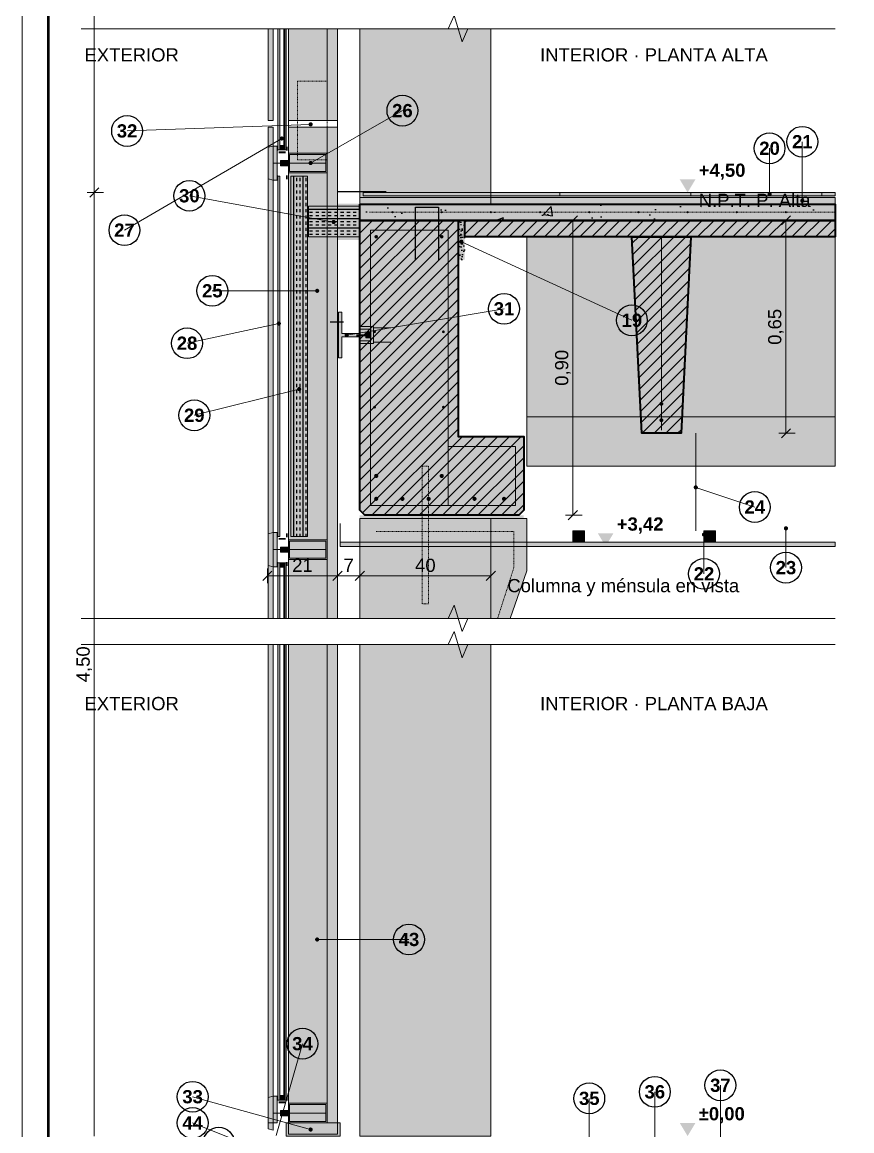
# Model space of a CAD drawing. Header units: millimetres. Extents: x 0 to 297, y 0 to 420.
# Drawn here: x 0 to 126.5, y 140.8 to 310 of the extents above; entities that cross this region are included whole.
import ezdxf
from ezdxf.enums import TextEntityAlignment as Align

# ---------------------------------------------------------------- set-up
doc = ezdxf.new("R2010")
doc.units = ezdxf.units.MM
doc.linetypes.add('DASHED', pattern=[1.524, 1.27, -0.254])
for name, color, linetype in [('0-MARCO-A3', 7, 'Continuous'), ('1-CORTE-ARMADURAS', 14, 'Continuous'), ('1-CORTE-CONTORNOS', 7, 'Continuous'), ('1-CORTE-OCULTO', 8, 'Continuous'), ('1-CORTE-RAYADOS', 8, 'Continuous'), ('1-CORTE-RELLENOS', 9, 'Continuous'), ('1-CORTE-VISTA', 8, 'Continuous'), ('3-COTAS-NIVELES', 7, 'Continuous'), ('3-TEXTOS', 7, 'Continuous')]:
    doc.layers.add(name, color=color, linetype=linetype)
doc.styles.add('ARIAL', font='arial.ttf')
doc.styles.add('ARIAL-NEGRITA', font='arialbd.ttf')

msp = doc.modelspace()

# ---------------------------------------------------------------- hatches: boundary and pattern name
at = {"layer": '1-CORTE-ARMADURAS', "true_color": 0x7a1f1f}
h = msp.add_hatch(color=26, dxfattribs=at)
h.dxf.hatch_style = 1
edge = h.paths.add_edge_path()
edge.add_arc((56.5, 281), 0.17, 0, 360)
h = msp.add_hatch(color=26, dxfattribs=at)
h.dxf.hatch_style = 1
edge = h.paths.add_edge_path()
edge.add_arc((64, 281), 0.17, 0, 360)
h = msp.add_hatch(color=26, dxfattribs=at)
h.dxf.hatch_style = 1
edge = h.paths.add_edge_path()
edge.add_arc((71.5, 281), 0.17, 0, 360)
h = msp.add_hatch(color=26, dxfattribs=at)
h.dxf.hatch_style = 1
edge = h.paths.add_edge_path()
edge.add_arc((79, 281), 0.17, 0, 360)
h = msp.add_hatch(color=26, dxfattribs=at)
h.dxf.hatch_style = 1
edge = h.paths.add_edge_path()
edge.add_arc((86.5, 281), 0.17, 0, 360)
h = msp.add_hatch(color=26, dxfattribs=at)
h.dxf.hatch_style = 1
edge = h.paths.add_edge_path()
edge.add_arc((94, 281), 0.17, 0, 360)
h = msp.add_hatch(color=26, dxfattribs=at)
h.dxf.hatch_style = 1
edge = h.paths.add_edge_path()
edge.add_arc((101.5, 281), 0.17, 0, 360)
h = msp.add_hatch(color=26, dxfattribs=at)
h.dxf.hatch_style = 1
edge = h.paths.add_edge_path()
edge.add_arc((109, 281), 0.17, 0, 360)
h = msp.add_hatch(color=26, dxfattribs=at)
h.dxf.hatch_style = 1
edge = h.paths.add_edge_path()
edge.add_arc((116.5, 281), 0.17, 0, 360)
h = msp.add_hatch(color=26, dxfattribs=at)
h.dxf.hatch_style = 1
edge = h.paths.add_edge_path()
edge.add_arc((54, 277.25), 0.28, 0, 360)
h = msp.add_hatch(color=26, dxfattribs=at)
h.dxf.hatch_style = 1
edge = h.paths.add_edge_path()
edge.add_arc((64, 277.25), 0.28, 0, 360)
h = msp.add_hatch(color=26, dxfattribs=at)
h.dxf.hatch_style = 1
edge = h.paths.add_edge_path()
edge.add_arc((53.75, 262.75), 0.22, 0, 360)
h = msp.add_hatch(color=26, dxfattribs=at)
h.dxf.hatch_style = 1
edge = h.paths.add_edge_path()
edge.add_arc((64.25, 262.75), 0.22, 0, 360)
h = msp.add_hatch(color=26, dxfattribs=at)
h.dxf.hatch_style = 1
edge = h.paths.add_edge_path()
edge.add_arc((53.75, 251.25), 0.22, 0, 360)
h = msp.add_hatch(color=26, dxfattribs=at)
h.dxf.hatch_style = 1
edge = h.paths.add_edge_path()
edge.add_arc((64.25, 251.25), 0.22, 0, 360)
at = {"layer": '1-CORTE-ARMADURAS', "true_color": 0x000000}
h = msp.add_hatch(color=18, dxfattribs=at)
h.dxf.hatch_style = 1
edge = h.paths.add_edge_path()
edge.add_arc((97.5, 251.75), 0.3, 0, 360)
h = msp.add_hatch(color=18, dxfattribs=at)
h.dxf.hatch_style = 1
edge = h.paths.add_edge_path()
edge.add_arc((97.5, 249.25), 0.3, 0, 360)
h = msp.add_hatch(color=18, dxfattribs=at)
h.dxf.hatch_style = 1
edge = h.paths.add_edge_path()
edge.add_arc((54, 240.75), 0.32, 0, 360)
h = msp.add_hatch(color=18, dxfattribs=at)
h.dxf.hatch_style = 1
edge = h.paths.add_edge_path()
edge.add_arc((64, 240.75), 0.32, 0, 360)
h = msp.add_hatch(color=18, dxfattribs=at)
h.dxf.hatch_style = 1
edge = h.paths.add_edge_path()
edge.add_arc((54, 237.25), 0.32, 0, 360)
h = msp.add_hatch(color=18, dxfattribs=at)
h.dxf.hatch_style = 1
edge = h.paths.add_edge_path()
edge.add_arc((58, 237.25), 0.32, 0, 360)
h = msp.add_hatch(color=18, dxfattribs=at)
h.dxf.hatch_style = 1
edge = h.paths.add_edge_path()
edge.add_arc((62, 237.25), 0.32, 0, 360)
h = msp.add_hatch(color=18, dxfattribs=at)
h.dxf.hatch_style = 1
edge = h.paths.add_edge_path()
edge.add_arc((69, 237.25), 0.32, 0, 360)
h = msp.add_hatch(color=18, dxfattribs=at)
h.dxf.hatch_style = 1
edge = h.paths.add_edge_path()
edge.add_arc((73.5, 237.25), 0.32, 0, 360)
at = {"layer": '1-CORTE-RAYADOS'}
h = msp.add_hatch(dxfattribs=at)
h.set_pattern_fill('INSUL', color=8, scale=0.15, angle=90)
h.paths.add_polyline_path([(41, 286.5), (43.5, 286.5), (43.5, 231.5), (41, 231.5)])
h = msp.add_hatch(dxfattribs=at)
h.set_pattern_fill('AR-SAND', color=8, scale=0.03)
h.paths.add_polyline_path([(51.5, 283.25), (124, 283.25), (124, 282.25), (51.5, 282.25)])
h = msp.add_hatch(dxfattribs=at)
h.set_pattern_fill('INSUL', color=8, scale=0.15)
h.paths.add_polyline_path([(43.65, 281.9), (51.5, 281.9), (51.5, 277.25), (43.65, 277.25)])
h = msp.add_hatch(dxfattribs=at)
h.set_pattern_fill('AR-CONC', color=8, scale=0.06)
h.paths.add_polyline_path([(51.5, 282.25), (124, 282.25), (124, 279.75), (51.5, 279.75)])
h = msp.add_hatch(dxfattribs=at)
h.set_pattern_fill('ANSI31', color=8, scale=0.4)
h.paths.add_polyline_path([(51.5, 235.5), (51.5, 279.75), (66.5, 279.75), (66.5, 246.75), (76.5, 246.75), (76.5, 235.5), (75.75, 234.75), (52.25, 234.75)])
h = msp.add_hatch(dxfattribs=at)
h.set_pattern_fill('AR-SAND', color=8, scale=0.02)
h.paths.add_polyline_path([(66.5, 279.75), (67.5, 279.75), (67.5, 273.75), (66.5, 273.75)])
h = msp.add_hatch(dxfattribs=at)
h.set_pattern_fill('ANSI31', color=8, scale=0.4)
h.paths.add_polyline_path([(67.5, 279.75), (124, 279.75), (124, 277.25), (67.5, 277.25)])
h = msp.add_hatch(dxfattribs=at)
h.set_pattern_fill('ANSI31', color=8, scale=0.4)
h.paths.add_polyline_path([(102, 277.25), (100.5, 247.25), (94.5, 247.25), (93, 277.25)])
at = {"layer": '1-CORTE-RELLENOS', "true_color": 0xe9ecee}
h = msp.add_hatch(color=7, dxfattribs=at)
h.dxf.hatch_style = 1
h.paths.add_polyline_path([(37.5, 309), (38.3, 309), (38.3, 295), (37.5, 295)])
at = {"layer": '1-CORTE-RELLENOS', "true_color": 0xbfe3f0}
h = msp.add_hatch(color=254, dxfattribs=at)
h.dxf.hatch_style = 1
h.paths.add_polyline_path([(39, 309), (39.3, 309), (39.3, 290.5), (39, 290.5)])
h = msp.add_hatch(color=254, dxfattribs=at)
h.dxf.hatch_style = 1
h.paths.add_polyline_path([(39.9, 309), (40.25, 309), (40.25, 290.5), (39.9, 290.5)])
at = {"layer": '1-CORTE-RELLENOS', "true_color": 0xe3e7ea}
h = msp.add_hatch(color=254, dxfattribs=at)
h.dxf.hatch_style = 1
h.paths.add_polyline_path([(40.6, 309), (48.1, 309), (48.1, 295), (40.6, 295)])
at = {"layer": '1-CORTE-RELLENOS', "true_color": 0xeceeef}
h = msp.add_hatch(color=7, dxfattribs=at)
h.dxf.hatch_style = 1
h.paths.add_polyline_path([(51.5, 309), (71.5, 309), (71.5, 282.25), (51.5, 282.25)])
at = {"layer": '1-CORTE-RELLENOS', "true_color": 0xe9ecee}
h = msp.add_hatch(color=7, dxfattribs=at)
h.dxf.hatch_style = 1
h.paths.add_polyline_path([(37.5, 294), (38.3, 294), (38.3, 219), (37.5, 219)])
at = {"layer": '1-CORTE-RELLENOS', "true_color": 0xe3e7ea}
h = msp.add_hatch(color=254, dxfattribs=at)
h.dxf.hatch_style = 1
h.paths.add_polyline_path([(40.6, 294), (48.1, 294), (48.1, 219), (40.6, 219)])
at = {"layer": '1-CORTE-RELLENOS', "true_color": 0xb9c0c6}
h = msp.add_hatch(color=9, dxfattribs=at)
h.dxf.hatch_style = 1
h.paths.add_polyline_path([(37.5, 290.9), (38.3, 291.1), (38.3, 285.9), (37.5, 286.1)])
at = {"layer": '1-CORTE-RELLENOS', "true_color": 0x9aa3ab}
h = msp.add_hatch(color=253, dxfattribs=at)
h.dxf.hatch_style = 1
h.paths.add_polyline_path([(38.3, 291.1), (38.9, 291.1), (38.9, 285.9), (38.3, 285.9)])
h = msp.add_hatch(color=253, dxfattribs=at)
h.dxf.hatch_style = 1
h.paths.add_polyline_path([(39.3, 291.2), (39.9, 291.2), (39.9, 290.5), (39.3, 290.5)])
at = {"layer": '1-CORTE-RELLENOS', "true_color": 0x111111}
h = msp.add_hatch(color=250, dxfattribs=at)
h.dxf.hatch_style = 1
h.paths.add_polyline_path([(38.9, 291), (39, 291), (39, 290.4), (38.9, 290.4)])
at = {"layer": '1-CORTE-RELLENOS', "true_color": 0x333333}
h = msp.add_hatch(color=250, dxfattribs=at)
h.dxf.hatch_style = 1
h.paths.add_polyline_path([(39.1, 290.3), (40.2, 290.3), (40.2, 290), (39.1, 290)])
at = {"layer": '1-CORTE-RELLENOS', "true_color": 0x111111}
h = msp.add_hatch(color=250, dxfattribs=at)
h.dxf.hatch_style = 1
h.paths.add_polyline_path([(39.3, 290.7), (39.9, 290.7), (39.9, 290.5), (39.3, 290.5)])
h = msp.add_hatch(color=250, dxfattribs=at)
h.dxf.hatch_style = 1
h.paths.add_polyline_path([(40.25, 291), (40.5, 291), (40.5, 290.4), (40.25, 290.4)])
at = {"layer": '1-CORTE-RELLENOS', "true_color": 0x9aa3ab}
h = msp.add_hatch(color=253, dxfattribs=at)
h.dxf.hatch_style = 1
h.paths.add_polyline_path([(40.6, 290), (46.5, 290), (46.5, 287), (40.6, 287)])
h = msp.add_hatch(color=253, dxfattribs=at)
h.dxf.hatch_style = 1
h.paths.add_polyline_path([(39.4, 288.9), (40.6, 288.9), (40.6, 288.1), (39.4, 288.1)])
at = {"layer": '1-CORTE-RELLENOS', "true_color": 0x111111}
h = msp.add_hatch(color=250, dxfattribs=at)
h.dxf.hatch_style = 1
h.paths.add_polyline_path([(38.9, 286.6), (39, 286.6), (39, 286), (38.9, 286)])
at = {"layer": '1-CORTE-RELLENOS', "true_color": 0x6f8796}
h = msp.add_hatch(color=252, dxfattribs=at)
h.dxf.hatch_style = 1
h.paths.add_polyline_path([(39, 286.5), (39.3, 286.5), (39.3, 231.5), (39, 231.5)])
at = {"layer": '1-CORTE-RELLENOS', "true_color": 0x111111}
h = msp.add_hatch(color=250, dxfattribs=at)
h.dxf.hatch_style = 1
h.paths.add_polyline_path([(40.25, 286.6), (40.5, 286.6), (40.5, 286), (40.25, 286)])
at = {"layer": '1-CORTE-RELLENOS', "true_color": 0xfbe2a8}
h = msp.add_hatch(color=41, dxfattribs=at)
h.dxf.hatch_style = 1
h.paths.add_polyline_path([(41, 286.5), (43.5, 286.5), (43.5, 231.5), (41, 231.5)])
at = {"layer": '1-CORTE-RELLENOS', "true_color": 0x3b3b3b}
h = msp.add_hatch(color=250, dxfattribs=at)
h.dxf.hatch_style = 1
h.paths.add_polyline_path([(43.5, 286.5), (43.65, 286.5), (43.65, 231.5), (43.5, 231.5)])
at = {"layer": '1-CORTE-RELLENOS', "true_color": 0xe9e9e9}
h = msp.add_hatch(color=254, dxfattribs=at)
h.dxf.hatch_style = 1
h.paths.add_polyline_path([(51.5, 283.25), (124, 283.25), (124, 282.25), (51.5, 282.25)])
at = {"layer": '1-CORTE-RELLENOS', "true_color": 0xcdbb9c}
h = msp.add_hatch(color=9, dxfattribs=at)
h.dxf.hatch_style = 1
h.paths.add_polyline_path([(52, 284), (124, 284), (124, 283.5), (52, 283.5)])
at = {"layer": '1-CORTE-RELLENOS', "true_color": 0x8d8d8d}
h = msp.add_hatch(color=252, dxfattribs=at)
h.dxf.hatch_style = 1
h.paths.add_polyline_path([(52, 283.5), (124, 283.5), (124, 283.25), (52, 283.25)])
at = {"layer": '1-CORTE-RELLENOS', "true_color": 0xc0392b}
h = msp.add_hatch(color=22, dxfattribs=at)
h.dxf.hatch_style = 1
h.paths.add_polyline_path([(43.65, 282.3), (51.5, 282.3), (51.5, 281.9), (43.65, 281.9)])
at = {"layer": '1-CORTE-RELLENOS', "true_color": 0xfbe2a8}
h = msp.add_hatch(color=41, dxfattribs=at)
h.dxf.hatch_style = 1
h.paths.add_polyline_path([(43.65, 281.9), (51.5, 281.9), (51.5, 277.25), (43.65, 277.25)])
at = {"layer": '1-CORTE-RELLENOS', "true_color": 0xdedad2}
h = msp.add_hatch(color=254, dxfattribs=at)
h.dxf.hatch_style = 1
h.paths.add_polyline_path([(51.5, 282.25), (124, 282.25), (124, 279.75), (51.5, 279.75)])
at = {"layer": '1-CORTE-RELLENOS', "true_color": 0xd3d6d9}
h = msp.add_hatch(color=254, dxfattribs=at)
h.dxf.hatch_style = 1
h.paths.add_polyline_path([(51.5, 235.5), (51.5, 279.75), (66.5, 279.75), (66.5, 246.75), (76.5, 246.75), (76.5, 235.5), (75.75, 234.75), (52.25, 234.75)])
at = {"layer": '1-CORTE-RELLENOS', "true_color": 0xbdbdbd}
h = msp.add_hatch(color=9, dxfattribs=at)
h.dxf.hatch_style = 1
h.paths.add_polyline_path([(66.5, 279.75), (67.5, 279.75), (67.5, 273.75), (66.5, 273.75)])
at = {"layer": '1-CORTE-RELLENOS', "true_color": 0xd3d6d9}
h = msp.add_hatch(color=254, dxfattribs=at)
h.dxf.hatch_style = 1
h.paths.add_polyline_path([(67.5, 279.75), (124, 279.75), (124, 277.25), (67.5, 277.25)])
at = {"layer": '1-CORTE-RELLENOS', "true_color": 0x3b3b3b}
h = msp.add_hatch(color=250, dxfattribs=at)
h.dxf.hatch_style = 1
h.paths.add_polyline_path([(43.65, 277.25), (51.5, 277.25), (51.5, 276.75), (43.65, 276.75)])
at = {"layer": '1-CORTE-RELLENOS', "true_color": 0xe9ebed}
h = msp.add_hatch(color=7, dxfattribs=at)
h.dxf.hatch_style = 1
h.paths.add_polyline_path([(77, 277.25), (124, 277.25), (124, 242.25), (77, 242.25)])
at = {"layer": '1-CORTE-RELLENOS', "true_color": 0xd3d6d9}
h = msp.add_hatch(color=254, dxfattribs=at)
h.dxf.hatch_style = 1
h.paths.add_polyline_path([(102, 277.25), (100.5, 247.25), (94.5, 247.25), (93, 277.25)])
at = {"layer": '1-CORTE-RELLENOS', "true_color": 0x3b3b3b}
h = msp.add_hatch(color=250, dxfattribs=at)
h.dxf.hatch_style = 1
h.paths.add_polyline_path([(48.25, 265.75), (48.75, 265.75), (48.75, 262.5), (51.5, 262.5), (51.5, 262), (48.75, 262), (48.75, 258.75), (48.25, 258.75)])
h = msp.add_hatch(color=250, dxfattribs=at)
h.dxf.hatch_style = 1
h.paths.add_polyline_path([(51.5, 261.35), (53.2, 261.35), (53.2, 263.15), (51.5, 263.15), (51.5, 263.55), (53.6, 263.55), (53.6, 260.95), (51.5, 260.95)])
at = {"layer": '1-CORTE-RELLENOS', "true_color": 0x555555}
h = msp.add_hatch(color=251, dxfattribs=at)
h.dxf.hatch_style = 1
h.paths.add_polyline_path([(52.4, 262.65), (53.2, 262.65), (53.2, 261.85), (52.4, 261.85)])
at = {"layer": '1-CORTE-RELLENOS', "true_color": 0x111111}
h = msp.add_hatch(color=250, dxfattribs=at)
h.dxf.hatch_style = 1
h.paths.add_polyline_path([(51.5, 234.75), (76.5, 234.75), (76.5, 234.25), (51.5, 234.25)])
at = {"layer": '1-CORTE-RELLENOS', "true_color": 0xe3e6e8}
h = msp.add_hatch(color=254, dxfattribs=at)
h.dxf.hatch_style = 1
h.paths.add_polyline_path([(77, 234.25), (77, 226.25), (74.43, 219), (51.5, 219), (51.5, 234.25)])
at = {"layer": '1-CORTE-RELLENOS', "true_color": 0xb9c0c6}
h = msp.add_hatch(color=9, dxfattribs=at)
h.dxf.hatch_style = 1
h.paths.add_polyline_path([(37.5, 231.9), (38.3, 232.1), (38.3, 226.9), (37.5, 227.1)])
at = {"layer": '1-CORTE-RELLENOS', "true_color": 0x9aa3ab}
h = msp.add_hatch(color=253, dxfattribs=at)
h.dxf.hatch_style = 1
h.paths.add_polyline_path([(38.3, 232.1), (38.9, 232.1), (38.9, 226.9), (38.3, 226.9)])
at = {"layer": '1-CORTE-RELLENOS', "true_color": 0x111111}
h = msp.add_hatch(color=250, dxfattribs=at)
h.dxf.hatch_style = 1
h.paths.add_polyline_path([(38.9, 232), (39, 232), (39, 231.4), (38.9, 231.4)])
h = msp.add_hatch(color=250, dxfattribs=at)
h.dxf.hatch_style = 1
h.paths.add_polyline_path([(40.25, 232), (40.5, 232), (40.5, 231.4), (40.25, 231.4)])
at = {"layer": '1-CORTE-RELLENOS', "true_color": 0x9aa3ab}
h = msp.add_hatch(color=253, dxfattribs=at)
h.dxf.hatch_style = 1
h.paths.add_polyline_path([(84, 232.35), (85.75, 232.35), (85.75, 230.62), (84, 230.62)])
h = msp.add_hatch(color=253, dxfattribs=at)
h.dxf.hatch_style = 1
h.paths.add_polyline_path([(104, 232.35), (105.75, 232.35), (105.75, 230.62), (104, 230.62)])
at = {"layer": '1-CORTE-RELLENOS', "true_color": 0x333333}
h = msp.add_hatch(color=250, dxfattribs=at)
h.dxf.hatch_style = 1
h.paths.add_polyline_path([(39.1, 231.3), (40.2, 231.3), (40.2, 231), (39.1, 231)])
at = {"layer": '1-CORTE-RELLENOS', "true_color": 0x9aa3ab}
h = msp.add_hatch(color=253, dxfattribs=at)
h.dxf.hatch_style = 1
h.paths.add_polyline_path([(40.6, 231), (46.5, 231), (46.5, 228), (40.6, 228)])
at = {"layer": '1-CORTE-RELLENOS', "true_color": 0xf2f2f2}
h = msp.add_hatch(color=7, dxfattribs=at)
h.dxf.hatch_style = 1
h.paths.add_polyline_path([(48.5, 230.62), (124, 230.62), (124, 230), (48.5, 230)])
at = {"layer": '1-CORTE-RELLENOS', "true_color": 0x9aa3ab}
h = msp.add_hatch(color=253, dxfattribs=at)
h.dxf.hatch_style = 1
h.paths.add_polyline_path([(39.4, 229.9), (40.6, 229.9), (40.6, 229.1), (39.4, 229.1)])
at = {"layer": '1-CORTE-RELLENOS', "true_color": 0x111111}
h = msp.add_hatch(color=250, dxfattribs=at)
h.dxf.hatch_style = 1
h.paths.add_polyline_path([(38.9, 227.6), (39, 227.6), (39, 227), (38.9, 227)])
at = {"layer": '1-CORTE-RELLENOS', "true_color": 0xbfe3f0}
h = msp.add_hatch(color=254, dxfattribs=at)
h.dxf.hatch_style = 1
h.paths.add_polyline_path([(39, 227.5), (39.3, 227.5), (39.3, 219), (39, 219)])
at = {"layer": '1-CORTE-RELLENOS', "true_color": 0x9aa3ab}
h = msp.add_hatch(color=253, dxfattribs=at)
h.dxf.hatch_style = 1
h.paths.add_polyline_path([(39.3, 227.5), (39.9, 227.5), (39.9, 226.8), (39.3, 226.8)])
at = {"layer": '1-CORTE-RELLENOS', "true_color": 0x111111}
h = msp.add_hatch(color=250, dxfattribs=at)
h.dxf.hatch_style = 1
h.paths.add_polyline_path([(39.3, 227.5), (39.9, 227.5), (39.9, 227.3), (39.3, 227.3)])
at = {"layer": '1-CORTE-RELLENOS', "true_color": 0xbfe3f0}
h = msp.add_hatch(color=254, dxfattribs=at)
h.dxf.hatch_style = 1
h.paths.add_polyline_path([(39.9, 227.5), (40.25, 227.5), (40.25, 219), (39.9, 219)])
at = {"layer": '1-CORTE-RELLENOS', "true_color": 0x111111}
h = msp.add_hatch(color=250, dxfattribs=at)
h.dxf.hatch_style = 1
h.paths.add_polyline_path([(40.25, 227.6), (40.5, 227.6), (40.5, 227), (40.25, 227)])
at = {"layer": '1-CORTE-RELLENOS', "true_color": 0xe9ecee}
h = msp.add_hatch(color=7, dxfattribs=at)
h.dxf.hatch_style = 1
h.paths.add_polyline_path([(37.5, 215), (38.3, 215), (38.3, 142), (37.5, 142)])
at = {"layer": '1-CORTE-RELLENOS', "true_color": 0xbfe3f0}
h = msp.add_hatch(color=254, dxfattribs=at)
h.dxf.hatch_style = 1
h.paths.add_polyline_path([(39, 215), (39.3, 215), (39.3, 145.5), (39, 145.5)])
h = msp.add_hatch(color=254, dxfattribs=at)
h.dxf.hatch_style = 1
h.paths.add_polyline_path([(39.9, 215), (40.25, 215), (40.25, 145.5), (39.9, 145.5)])
at = {"layer": '1-CORTE-RELLENOS', "true_color": 0xe3e7ea}
h = msp.add_hatch(color=254, dxfattribs=at)
h.dxf.hatch_style = 1
h.paths.add_polyline_path([(40.6, 215), (48.1, 215), (48.1, 142), (40.6, 142)])
at = {"layer": '1-CORTE-RELLENOS', "true_color": 0xeceeef}
h = msp.add_hatch(color=7, dxfattribs=at)
h.dxf.hatch_style = 1
h.paths.add_polyline_path([(51.5, 215), (71.5, 215), (71.5, 140), (51.5, 140)])
at = {"layer": '1-CORTE-RELLENOS', "true_color": 0xb9c0c6}
h = msp.add_hatch(color=9, dxfattribs=at)
h.dxf.hatch_style = 1
h.paths.add_polyline_path([(37.5, 145.9), (38.3, 146.1), (38.3, 140.9), (37.5, 141.1)])
at = {"layer": '1-CORTE-RELLENOS', "true_color": 0x9aa3ab}
h = msp.add_hatch(color=253, dxfattribs=at)
h.dxf.hatch_style = 1
h.paths.add_polyline_path([(38.3, 146.1), (38.9, 146.1), (38.9, 142), (38.3, 142)])
at = {"layer": '1-CORTE-RELLENOS', "true_color": 0x111111}
h = msp.add_hatch(color=250, dxfattribs=at)
h.dxf.hatch_style = 1
h.paths.add_polyline_path([(38.9, 146), (39, 146), (39, 145.4), (38.9, 145.4)])
at = {"layer": '1-CORTE-RELLENOS', "true_color": 0x9aa3ab}
h = msp.add_hatch(color=253, dxfattribs=at)
h.dxf.hatch_style = 1
h.paths.add_polyline_path([(39.3, 146.2), (39.9, 146.2), (39.9, 145.5), (39.3, 145.5)])
at = {"layer": '1-CORTE-RELLENOS', "true_color": 0x111111}
h = msp.add_hatch(color=250, dxfattribs=at)
h.dxf.hatch_style = 1
h.paths.add_polyline_path([(39.3, 145.7), (39.9, 145.7), (39.9, 145.5), (39.3, 145.5)])
h = msp.add_hatch(color=250, dxfattribs=at)
h.dxf.hatch_style = 1
h.paths.add_polyline_path([(40.25, 146), (40.5, 146), (40.5, 145.4), (40.25, 145.4)])
at = {"layer": '1-CORTE-RELLENOS', "true_color": 0x333333}
h = msp.add_hatch(color=250, dxfattribs=at)
h.dxf.hatch_style = 1
h.paths.add_polyline_path([(39.1, 145.3), (40.2, 145.3), (40.2, 145), (39.1, 145)])
at = {"layer": '1-CORTE-RELLENOS', "true_color": 0x9aa3ab}
h = msp.add_hatch(color=253, dxfattribs=at)
h.dxf.hatch_style = 1
h.paths.add_polyline_path([(39.4, 143.9), (40.6, 143.9), (40.6, 143.1), (39.4, 143.1)])
h = msp.add_hatch(color=253, dxfattribs=at)
h.dxf.hatch_style = 1
h.paths.add_polyline_path([(40.6, 145), (46.5, 145), (46.5, 142), (40.6, 142)])
h = msp.add_hatch(color=253, dxfattribs=at)
h.dxf.hatch_style = 1
h.paths.add_polyline_path([(40.25, 142), (48.5, 142), (48.5, 140), (40.25, 140)])
at = {"layer": '3-COTAS-NIVELES'}
h = msp.add_hatch(color=7, dxfattribs=at)
h.dxf.hatch_style = 1
h.paths.add_polyline_path([(101.5, 284), (100.3, 286), (102.7, 286)])
h = msp.add_hatch(color=7, dxfattribs=at)
h.dxf.hatch_style = 1
h.paths.add_polyline_path([(89, 230), (87.8, 232), (90.2, 232)])
h = msp.add_hatch(color=7, dxfattribs=at)
h.dxf.hatch_style = 1
h.paths.add_polyline_path([(101.5, 140), (100.3, 142), (102.7, 142)])
at = {"layer": '3-TEXTOS', "true_color": 0x000000}
h = msp.add_hatch(color=18, dxfattribs=at)
h.dxf.hatch_style = 1
edge = h.paths.add_edge_path()
edge.add_arc((44, 294.4), 0.32, 0, 360)
h = msp.add_hatch(color=18, dxfattribs=at)
h.dxf.hatch_style = 1
edge = h.paths.add_edge_path()
edge.add_arc((39.6, 292.25), 0.32, 0, 360)
h = msp.add_hatch(color=18, dxfattribs=at)
h.dxf.hatch_style = 1
edge = h.paths.add_edge_path()
edge.add_arc((44, 288.5), 0.32, 0, 360)
h = msp.add_hatch(color=18, dxfattribs=at)
h.dxf.hatch_style = 1
edge = h.paths.add_edge_path()
edge.add_arc((114, 283.75), 0.32, 0, 360)
h = msp.add_hatch(color=18, dxfattribs=at)
h.dxf.hatch_style = 1
edge = h.paths.add_edge_path()
edge.add_arc((119, 282.75), 0.32, 0, 360)
h = msp.add_hatch(color=18, dxfattribs=at)
h.dxf.hatch_style = 1
edge = h.paths.add_edge_path()
edge.add_arc((47.5, 279.5), 0.32, 0, 360)
h = msp.add_hatch(color=18, dxfattribs=at)
h.dxf.hatch_style = 1
edge = h.paths.add_edge_path()
edge.add_arc((67, 276.5), 0.32, 0, 360)
h = msp.add_hatch(color=18, dxfattribs=at)
h.dxf.hatch_style = 1
edge = h.paths.add_edge_path()
edge.add_arc((45, 269), 0.32, 0, 360)
h = msp.add_hatch(color=18, dxfattribs=at)
h.dxf.hatch_style = 1
edge = h.paths.add_edge_path()
edge.add_arc((39.15, 264), 0.32, 0, 360)
h = msp.add_hatch(color=18, dxfattribs=at)
h.dxf.hatch_style = 1
edge = h.paths.add_edge_path()
edge.add_arc((49.5, 262.25), 0.32, 0, 360)
h = msp.add_hatch(color=18, dxfattribs=at)
h.dxf.hatch_style = 1
edge = h.paths.add_edge_path()
edge.add_arc((42.25, 254), 0.32, 0, 360)
h = msp.add_hatch(color=18, dxfattribs=at)
h.dxf.hatch_style = 1
edge = h.paths.add_edge_path()
edge.add_arc((102.75, 239), 0.32, 0, 360)
h = msp.add_hatch(color=18, dxfattribs=at)
h.dxf.hatch_style = 1
edge = h.paths.add_edge_path()
edge.add_arc((104, 231.8), 0.32, 0, 360)
h = msp.add_hatch(color=18, dxfattribs=at)
h.dxf.hatch_style = 1
edge = h.paths.add_edge_path()
edge.add_arc((116.5, 232.75), 0.32, 0, 360)
h = msp.add_hatch(color=18, dxfattribs=at)
h.dxf.hatch_style = 1
edge = h.paths.add_edge_path()
edge.add_arc((45, 170), 0.32, 0, 360)
h = msp.add_hatch(color=18, dxfattribs=at)
h.dxf.hatch_style = 1
edge = h.paths.add_edge_path()
edge.add_arc((44, 141), 0.32, 0, 360)

# ---------------------------------------------------------------- linework, layer by layer
at = {"layer": '0-MARCO-A3', "lineweight": 13}
msp.add_lwpolyline([(0, 0), (297, 0), (297, 420), (0, 420)], close=True, dxfattribs=at)
at = {"layer": '0-MARCO-A3', "lineweight": 50}
msp.add_lwpolyline([(4, 416), (293, 416), (293, 4), (4, 4)], close=True, dxfattribs=at)
at = {"layer": '1-CORTE-ARMADURAS', "linetype": 'DASHED', "lineweight": 13, "ltscale": 0.08}
for points in [[(53, 281), (124, 281)], [(54, 232.25), (75, 232.25), (75, 226.75), (72.52, 219)]]:
    msp.add_lwpolyline(points, dxfattribs=at)
at = {"layer": '1-CORTE-ARMADURAS', "lineweight": 25}
msp.add_lwpolyline([(60, 273.75), (60, 281.75), (63.5, 281.75), (63.5, 273.75)], dxfattribs=at)
at = {"layer": '1-CORTE-ARMADURAS', "lineweight": 13}
for points in [[(53.15, 236.25), (65, 236.25), (65, 278.25), (53.15, 278.25), (53.15, 236.25)], [(65, 236.25), (75.25, 236.25), (75.25, 245.25), (65, 245.25)]]:
    msp.add_lwpolyline(points, dxfattribs=at)
at = {"layer": '1-CORTE-ARMADURAS', "lineweight": 9}
msp.add_lwpolyline([(97.5, 247.75), (97.5, 277.25)], dxfattribs=at)
at = {"layer": '1-CORTE-CONTORNOS', "lineweight": 9}
for points in [[(37.5, 309), (38.3, 309), (38.3, 295), (37.5, 295)], [(37.5, 294), (38.3, 294), (38.3, 219), (37.5, 219)], [(37.5, 290.9), (38.3, 291.1), (38.3, 285.9), (37.5, 286.1)], [(38.3, 291.1), (38.9, 291.1), (38.9, 285.9), (38.3, 285.9)], [(39.3, 291.2), (39.9, 291.2), (39.9, 290.5), (39.3, 290.5)], [(40.8, 289.8), (46.3, 289.8), (46.3, 287.2), (40.8, 287.2)], [(39.4, 288.9), (40.6, 288.9), (40.6, 288.1), (39.4, 288.1)], [(48.25, 265.75), (48.75, 265.75), (48.75, 262.5), (51.5, 262.5), (51.5, 262), (48.75, 262), (48.75, 258.75), (48.25, 258.75)], [(51.5, 261.35), (53.2, 261.35), (53.2, 263.15), (51.5, 263.15), (51.5, 263.55), (53.6, 263.55), (53.6, 260.95), (51.5, 260.95)], [(52.4, 262.65), (53.2, 262.65), (53.2, 261.85), (52.4, 261.85)], [(37.5, 231.9), (38.3, 232.1), (38.3, 226.9), (37.5, 227.1)], [(38.3, 232.1), (38.9, 232.1), (38.9, 226.9), (38.3, 226.9)], [(40.8, 230.8), (46.3, 230.8), (46.3, 228.2), (40.8, 228.2)], [(39.4, 229.9), (40.6, 229.9), (40.6, 229.1), (39.4, 229.1)], [(39.3, 227.5), (39.9, 227.5), (39.9, 226.8), (39.3, 226.8)], [(37.5, 215), (38.3, 215), (38.3, 142), (37.5, 142)], [(37.5, 145.9), (38.3, 146.1), (38.3, 140.9), (37.5, 141.1)], [(38.3, 146.1), (38.9, 146.1), (38.9, 142), (38.3, 142)], [(39.3, 146.2), (39.9, 146.2), (39.9, 145.5), (39.3, 145.5)], [(39.4, 143.9), (40.6, 143.9), (40.6, 143.1), (39.4, 143.1)], [(40.8, 144.8), (46.3, 144.8), (46.3, 142.2), (40.8, 142.2)], [(40.6, 142), (48.1, 142), (48.1, 140.3), (40.6, 140.3)]]:
    msp.add_lwpolyline(points, close=True, dxfattribs=at)
at = {"layer": '1-CORTE-CONTORNOS', "lineweight": 18}
for points in [[(39, 309), (39.3, 309), (39.3, 290.5), (39, 290.5)], [(39.9, 309), (40.25, 309), (40.25, 290.5), (39.9, 290.5)], [(40.6, 290), (46.5, 290), (46.5, 287), (40.6, 287)], [(39, 286.5), (39.3, 286.5), (39.3, 231.5), (39, 231.5)], [(41, 286.5), (43.5, 286.5), (43.5, 231.5), (41, 231.5)], [(51.5, 283.25), (124, 283.25), (124, 282.25), (51.5, 282.25)], [(52, 284), (124, 284), (124, 283.5), (52, 283.5)], [(43.65, 281.9), (51.5, 281.9), (51.5, 277.25), (43.65, 277.25)], [(77, 234.25), (77, 226.25), (74.43, 219), (51.5, 219), (51.5, 234.25)], [(40.6, 231), (46.5, 231), (46.5, 228), (40.6, 228)], [(48.5, 230.62), (124, 230.62), (124, 230), (48.5, 230)], [(39, 227.5), (39.3, 227.5), (39.3, 219), (39, 219)], [(39.9, 227.5), (40.25, 227.5), (40.25, 219), (39.9, 219)], [(39, 215), (39.3, 215), (39.3, 145.5), (39, 145.5)], [(39.9, 215), (40.25, 215), (40.25, 145.5), (39.9, 145.5)], [(40.6, 145), (46.5, 145), (46.5, 142), (40.6, 142)], [(40.25, 142), (48.5, 142), (48.5, 140), (40.25, 140)]]:
    msp.add_lwpolyline(points, close=True, dxfattribs=at)
at = {"layer": '1-CORTE-CONTORNOS', "color": 250, "lineweight": 9, "true_color": 0x333333}
for points in [[(40.08, 290.5), (40.08, 309)], [(40.08, 219), (40.08, 227.5)], [(40.08, 145.5), (40.08, 215)]]:
    msp.add_lwpolyline(points, dxfattribs=at)
at = {"layer": '1-CORTE-CONTORNOS', "color": 251, "lineweight": 9, "true_color": 0x666666}
for points in [[(46.5, 295), (46.5, 309)], [(46.5, 219), (46.5, 294)], [(71.5, 219), (71.5, 234.25)], [(46.5, 142), (46.5, 215)]]:
    msp.add_lwpolyline(points, dxfattribs=at)
at = {"layer": '1-CORTE-CONTORNOS', "lineweight": 13}
for points in [[(38.3, 288.5), (42.5, 288.5)], [(82, 283.5), (82, 284)], [(102, 283.5), (102, 284)], [(122, 283.5), (122, 284)], [(53.6, 263.35), (56.25, 263.35)], [(53.6, 261.15), (56.25, 261.15)], [(38.3, 229.5), (42.5, 229.5)], [(38.3, 143.5), (42.5, 143.5)]]:
    msp.add_lwpolyline(points, dxfattribs=at)
at = {"layer": '1-CORTE-CONTORNOS', "lineweight": 9}
for points in [[(40.8, 288.5), (46.3, 288.5)], [(40.8, 229.5), (46.3, 229.5)], [(40.8, 143.5), (46.3, 143.5)]]:
    msp.add_lwpolyline(points, dxfattribs=at)
at = {"layer": '1-CORTE-CONTORNOS', "lineweight": 25}
for points in [[(48.1, 284.15), (55.5, 284.15)], [(47, 264.25), (49, 264.25)]]:
    msp.add_lwpolyline(points, dxfattribs=at)
at = {"layer": '1-CORTE-CONTORNOS', "lineweight": 35}
for points in [[(51.5, 282.25), (124, 282.25), (124, 279.75), (51.5, 279.75)], [(51.5, 235.5), (51.5, 279.75), (66.5, 279.75), (66.5, 246.75), (76.5, 246.75), (76.5, 235.5), (75.75, 234.75), (52.25, 234.75)], [(67.5, 279.75), (124, 279.75), (124, 277.25), (67.5, 277.25)], [(102, 277.25), (100.5, 247.25), (94.5, 247.25), (93, 277.25)]]:
    msp.add_lwpolyline(points, close=True, dxfattribs=at)
msp.add_lwpolyline([(51, 262.25), (52.6, 262.25)], dxfattribs=at)
at = {"layer": '1-CORTE-CONTORNOS', "color": 252, "lineweight": 9, "true_color": 0x888888}
msp.add_lwpolyline([(77, 249.75), (124, 249.75)], dxfattribs=at)
at = {"layer": '1-CORTE-CONTORNOS', "color": 251, "lineweight": 13, "true_color": 0x555555}
msp.add_lwpolyline([(102.75, 232.35), (102.75, 247.25)], dxfattribs=at)
at = {"layer": '1-CORTE-CONTORNOS', "lineweight": 18}
msp.add_lwpolyline([(48.5, 233.5), (48.5, 230), (50.5, 230)], dxfattribs=at)
at = {"layer": '1-CORTE-OCULTO', "linetype": 'DASHED', "lineweight": 9, "ltscale": 0.08}
msp.add_lwpolyline([(42, 301), (46.5, 301), (46.5, 289), (42, 289)], close=True, dxfattribs=at)
at = {"layer": '1-CORTE-OCULTO', "linetype": 'DASHED', "lineweight": 13, "ltscale": 0.08}
msp.add_lwpolyline([(61, 242.25), (62, 242.25), (62, 221.25), (61, 221.25)], close=True, dxfattribs=at)
at = {"layer": '1-CORTE-VISTA', "lineweight": 13}
for points in [[(40.6, 309), (48.1, 309), (48.1, 295), (40.6, 295)], [(51.5, 309), (71.5, 309), (71.5, 282.25), (51.5, 282.25)], [(40.6, 294), (48.1, 294), (48.1, 219), (40.6, 219)], [(77, 277.25), (124, 277.25), (124, 242.25), (77, 242.25)], [(40.6, 215), (48.1, 215), (48.1, 142), (40.6, 142)], [(51.5, 215), (71.5, 215), (71.5, 140), (51.5, 140)]]:
    msp.add_lwpolyline(points, close=True, dxfattribs=at)
at = {"layer": '1-CORTE-VISTA', "lineweight": 9}
for points in [[(40.6, 295), (48.1, 295), (48.1, 294), (40.6, 294)], [(84, 232.35), (85.75, 232.35), (85.75, 230.62), (84, 230.62)], [(104, 232.35), (105.75, 232.35), (105.75, 230.62), (104, 230.62)]]:
    msp.add_lwpolyline(points, close=True, dxfattribs=at)
at = {"layer": '3-TEXTOS', "lineweight": 13}
for p, q in [((11, 284), (11, 378.75)), ((11, 140), (11, 284)), ((97.9, 284), (105.1, 284)), ((84, 234.75), (84, 279.75)), ((116.5, 247.25), (116.5, 279.75)), ((85.4, 230), (92.6, 230)), ((37.4, 225.5), (48.1, 225.5)), ((48.1, 225.5), (51.5, 225.5)), ((51.5, 225.5), (71.5, 225.5))]:
    msp.add_line(p, q, dxfattribs=at)
at = {"layer": '3-TEXTOS', "lineweight": 9}
for p, q in [((44, 288.5), (58, 296.5)), ((44, 294.4), (16, 293.4)), ((39.6, 292.25), (15.6, 278.25)), ((119, 282.75), (119, 291.75)), ((114, 283.75), (114, 290.75)), ((9.9, 284), (12.4, 284)), ((9.9, 284), (12.4, 284)), ((47.5, 279.5), (25.5, 283.5)), ((82.9, 279.75), (85.4, 279.75)), ((115.4, 279.75), (117.9, 279.75)), ((67, 276.5), (93, 264.5)), ((45, 269), (29, 269)), ((49.5, 262.25), (73.5, 266.25)), ((39.15, 264), (25.15, 261)), ((42.25, 254), (26.25, 250)), ((115.4, 247.25), (117.9, 247.25)), ((102.75, 239), (111.75, 236)), ((82.9, 234.75), (85.4, 234.75)), ((116.5, 232.75), (116.5, 226.75)), ((104, 231.8), (104, 225.8)), ((37.4, 226.6), (37.4, 224.4)), ((48.1, 226.6), (48.1, 224.4)), ((48.1, 226.6), (48.1, 224.4)), ((51.5, 226.6), (51.5, 224.4)), ((51.5, 226.6), (51.5, 224.4)), ((71.5, 226.6), (71.5, 224.4)), ((45, 170), (59, 170)), ((38.75, 140.1), (42.75, 154.1)), ((106.5, 137.75), (106.5, 147.75)), ((44, 141), (26, 146)), ((86.5, 139.75), (86.5, 145.75)), ((96.5, 138.75), (96.5, 146.75)), ((36, 138), (26, 142))]:
    msp.add_line(p, q, dxfattribs=at)
at = {"layer": '3-TEXTOS', "lineweight": 25}
for p, q in [((10.3, 283.3), (11.7, 284.7)), ((10.3, 283.3), (11.7, 284.7)), ((83.3, 279.05), (84.7, 280.45)), ((115.8, 279.05), (117.2, 280.45)), ((115.8, 246.55), (117.2, 247.95)), ((83.3, 234.05), (84.7, 235.45)), ((36.7, 224.8), (38.1, 226.2)), ((47.4, 224.8), (48.8, 226.2)), ((47.4, 224.8), (48.8, 226.2)), ((50.8, 224.8), (52.2, 226.2)), ((50.8, 224.8), (52.2, 226.2)), ((70.8, 224.8), (72.2, 226.2))]:
    msp.add_line(p, q, dxfattribs=at)
at = {"layer": '3-TEXTOS', "lineweight": 18}
for points in [[(9, 309), (65, 309), (65.9, 311), (67.1, 307), (68, 309), (124, 309)], [(9, 219), (65, 219), (65.9, 221), (67.1, 217), (68, 219), (124, 219)], [(9, 215), (65, 215), (65.9, 217), (67.1, 213), (68, 215), (124, 215)]]:
    msp.add_lwpolyline(points, dxfattribs=at)
at = {"layer": '3-TEXTOS', "color": 18, "true_color": 0x000000}
for centre in [(58, 296.5), (16, 293.4), (114, 290.75), (119, 291.75), (25.5, 283.5), (15.6, 278.25), (29, 269), (73.5, 266.25), (93, 264.5), (25.15, 261), (26.25, 250), (111.75, 236), (116.5, 226.75), (104, 225.8), (59, 170), (42.75, 154.1), (96.5, 146.75), (106.5, 147.75), (26, 146), (86.5, 145.75), (26, 142), (30, 139)]:
    msp.add_circle(centre, 2.35, dxfattribs=at)

# ---------------------------------------------------------------- texts
at = {"layer": '3-TEXTOS', "color": 251, "true_color": 0x555555, "style": 'ARIAL'}
for s, p in [('EXTERIOR', (9.5, 304)), ('INTERIOR · PLANTA ALTA', (79, 304)), ('EXTERIOR', (9.5, 205)), ('INTERIOR · PLANTA BAJA', (79, 205))]:
    msp.add_text(s, height=2.016, dxfattribs=at).set_placement(p)
at = {"layer": '3-TEXTOS'}
for s, height, style, p in [('26', 2.016, 'ARIAL-NEGRITA', (58, 295.5)), ('32', 2.016, 'ARIAL-NEGRITA', (16, 292.4)), ('21', 2.016, 'ARIAL-NEGRITA', (119, 290.75)), ('20', 2.016, 'ARIAL-NEGRITA', (114, 289.75)), ('30', 2.016, 'ARIAL-NEGRITA', (25.5, 282.5)), ('27', 2.016, 'ARIAL-NEGRITA', (15.6, 277.25)), ('25', 2.016, 'ARIAL-NEGRITA', (29, 268)), ('31', 2.016, 'ARIAL-NEGRITA', (73.5, 265.25)), ('19', 2.016, 'ARIAL-NEGRITA', (93, 263.5)), ('28', 2.016, 'ARIAL-NEGRITA', (25.15, 260)), ('29', 2.016, 'ARIAL-NEGRITA', (26.25, 249)), ('24', 2.016, 'ARIAL-NEGRITA', (111.75, 235)), ('21', 2.016, 'ARIAL', (42.75, 226.1)), ('7', 2.02, 'ARIAL', (49.8, 226.1)), ('40', 2.016, 'ARIAL', (61.5, 226.1)), ('22', 2.016, 'ARIAL-NEGRITA', (104, 224.8)), ('23', 2.016, 'ARIAL-NEGRITA', (116.5, 225.75)), ('43', 2.016, 'ARIAL-NEGRITA', (59, 169)), ('34', 2.016, 'ARIAL-NEGRITA', (42.75, 153.1)), ('36', 2.016, 'ARIAL-NEGRITA', (96.5, 145.75)), ('37', 2.016, 'ARIAL-NEGRITA', (106.5, 146.75)), ('33', 2.016, 'ARIAL-NEGRITA', (26, 145)), ('35', 2.016, 'ARIAL-NEGRITA', (86.5, 144.75)), ('44', 2.016, 'ARIAL-NEGRITA', (26, 141))]:
    msp.add_text(s, height=height, dxfattribs=dict(at, style=style)).set_placement(p, align=Align.CENTER)
for s, style, p in [('+4,50', 'ARIAL-NEGRITA', (103.2, 286.4)), ('N.P.T. P. Alta', 'ARIAL', (103.2, 281.8)), ('+3,42', 'ARIAL-NEGRITA', (90.7, 232.4)), ('±0,00', 'ARIAL-NEGRITA', (103.2, 142.4))]:
    msp.add_text(s, height=2.016, dxfattribs=dict(at, style=style)).set_placement(p)
at = {"layer": '3-TEXTOS', "style": 'ARIAL'}
for s, p in [('0,65', (115.8, 263.5)), ('0,90', (83.3, 257.25)), ('4,50', (10.3, 212))]:
    msp.add_text(s, height=2.016, rotation=90, dxfattribs=at).set_placement(p, align=Align.CENTER)
at = {"layer": '3-TEXTOS', "color": 250, "true_color": 0x333333, "style": 'ARIAL'}
msp.add_text('Columna y ménsula en vista', height=2.016, dxfattribs=at).set_placement((74, 223))

doc.saveas('drawing.dxf')
